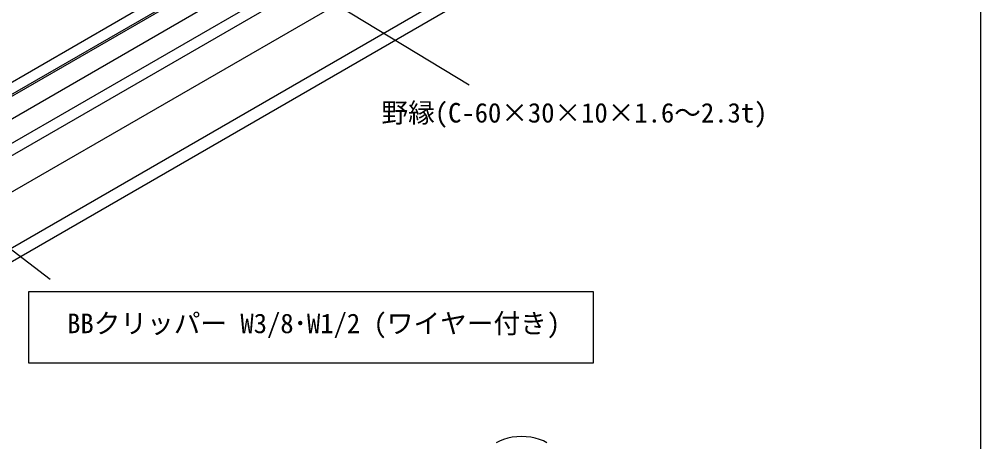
# Model space of a CAD drawing. Units: millimetres on the paper. Extents: x -142 to 140, y -97 to 98.
# Drawn here: x 68 to 140, y -30 to 1.7 of the extents above; entities that cross this region are included whole.
import ezdxf
from ezdxf.enums import TextEntityAlignment as Align

# ---------------------------------------------------------------- set-up
doc = ezdxf.new("R2010")
doc.units = ezdxf.units.MM
for name, color, linetype in [('0-0_文字･図枠･寸法', 7, 'Continuous'), ('0-1_BBクリッパー', 7, 'Continuous'), ('0-2_天井下地', 7, 'Continuous'), ('0-3_天井ボード', 7, 'Continuous')]:
    doc.layers.add(name, color=color, linetype=linetype)
doc.styles.add('ＭＳ ゴシック', font='')
doc.styles.get('ＭＳ ゴシック').set_extended_font_data('MS Gothic')

msp = doc.modelspace()

# ---------------------------------------------------------------- linework, layer by layer
at = {"layer": '0-0_文字･図枠･寸法'}
for p, q in [((140.037, -24.637), (140.037, 98.113)), ((87.511, 5.362), (101.695, -3.227)), ((46.504, 0.26), (70.271, -17.767)), ((140.037, -96.887), (140.037, -24.637))]:
    msp.add_line(p, q, dxfattribs=at)
msp.add_lwpolyline([(68.645, -18.717), (68.645, -24.036), (110.996, -24.036), (110.996, -18.717)], close=True, dxfattribs=at)
at = {"layer": '0-1_BBクリッパー'}
msp.add_lwpolyline([(107.514, -30.036), (107.252, -29.898), (106.96, -29.782), (106.644, -29.689), (106.309, -29.622), (105.961, -29.582), (105.607, -29.569), (105.254, -29.584), (104.907, -29.626), (104.573, -29.694), (104.258, -29.789), (103.968, -29.906), (103.708, -30.046)], dxfattribs=at)
at = {"layer": '0-2_天井下地'}
for p, q in [((104.001, 18.098), (49.217, -13.529)), ((49.864, -14.033), (104.762, 17.659)), ((50.105, -14.041), (104.89, 17.585)), ((55.816, -17.931), (116.32, 16.997)), ((51.693, -14.822), (105.779, 16.401)), ((53.199, -15.796), (107.957, 15.815)), ((53.857, -16.338), (108.745, 15.348))]:
    msp.add_line(p, q, dxfattribs=at)
at = {"layer": '0-3_天井ボード'}
for p, q in [((44.361, -28.736), (129.214, 20.248)), ((44.361, -29.757), (129.214, 19.228))]:
    msp.add_line(p, q, dxfattribs=at)

# ---------------------------------------------------------------- texts
at = {"layer": '0-0_文字･図枠･寸法', "style": 'ＭＳ ゴシック'}
for s, p in [('野縁(C-60×30×10×1.6～2.3t)', (95.109, -6.485)), ('BBクリッパー W3/8･W1/2 (ワイヤー付き)', (71.548, -22.264))]:
    msp.add_text(s, height=1.466, dxfattribs=at).set_placement(p, align=Align.BOTTOM_LEFT)

doc.saveas('drawing.dxf')
